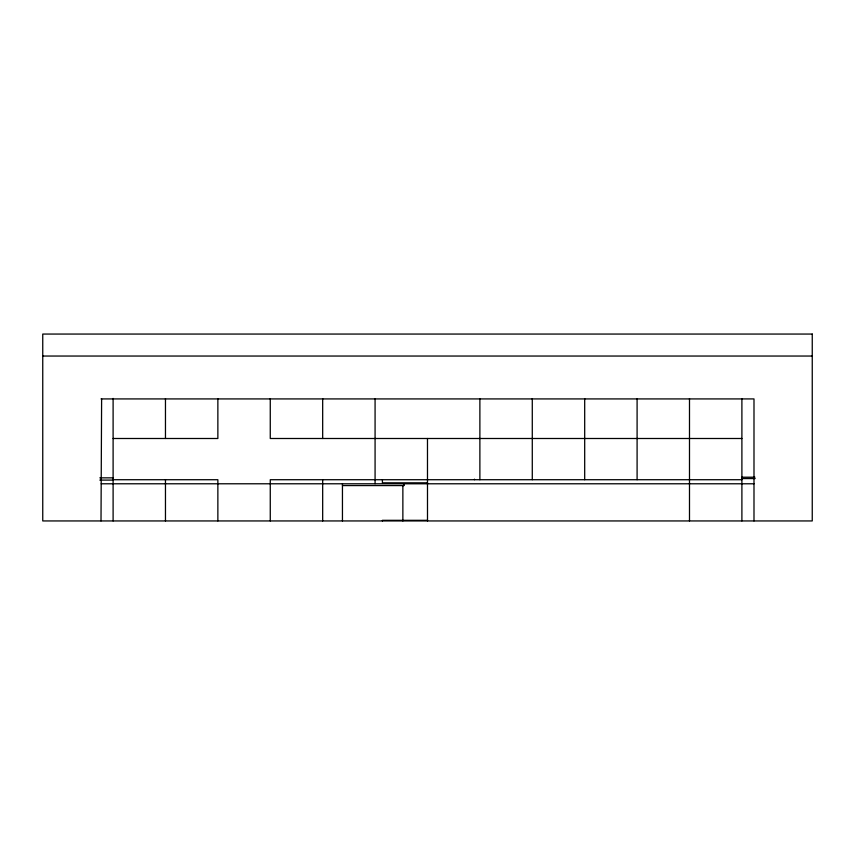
<?xml version="1.0" encoding="UTF-8"?>
<svg xmlns="http://www.w3.org/2000/svg" width="855" height="855" viewBox="0 0 855 855"><rect width="100%" height="100%" fill="white"/><g stroke="black" fill="none" stroke-linecap="round" stroke-linejoin="round"><path stroke-width="1.28" d="M101.008 520.941L101.617 398.922M42.75 356.043L812.25 356.043M101.008 398.922L753.992 398.922L753.992 520.941M113.106 438.497L217.865 438.497L217.865 398.601M741.894 438.497L270.266 438.497L270.266 398.601M741.894 477.208L754.922 477.208M99.832 477.849L113.106 477.849M741.894 478.565L755.168 478.565M113.106 479.719L217.865 479.719L217.865 520.941M741.894 479.719L270.266 479.719L270.266 520.941M99.832 480.093L113.106 480.093M427.5 482.829L382.409 482.829L382.409 479.719M101.2 483.78L753.992 483.78M342.449 485.576L403.902 485.576L403.902 483.78M427.5 520.321L382.409 520.321L382.409 520.941M403.902 485.576L402.865 485.555L402.865 520.941M741.894 398.601L741.894 520.941M689.493 398.601L689.493 520.941M637.093 398.601L637.093 479.719M584.692 398.601L584.692 479.719M532.28 398.601L532.28 479.719M479.879 398.601L479.879 479.719M474.44 479.174L474.44 479.719M427.479 438.497L427.5 520.941M375.078 398.601L375.078 483.706M342.449 483.78L342.449 520.941M322.677 398.601L322.677 438.497M322.677 479.719L322.677 520.941M165.464 398.601L165.464 438.497M165.464 479.719L165.464 520.941M113.106 398.409L113.106 520.941M812.25 334.059L42.75 334.059L42.75 520.941L812.25 520.941L812.25 334.059"/></g></svg>
